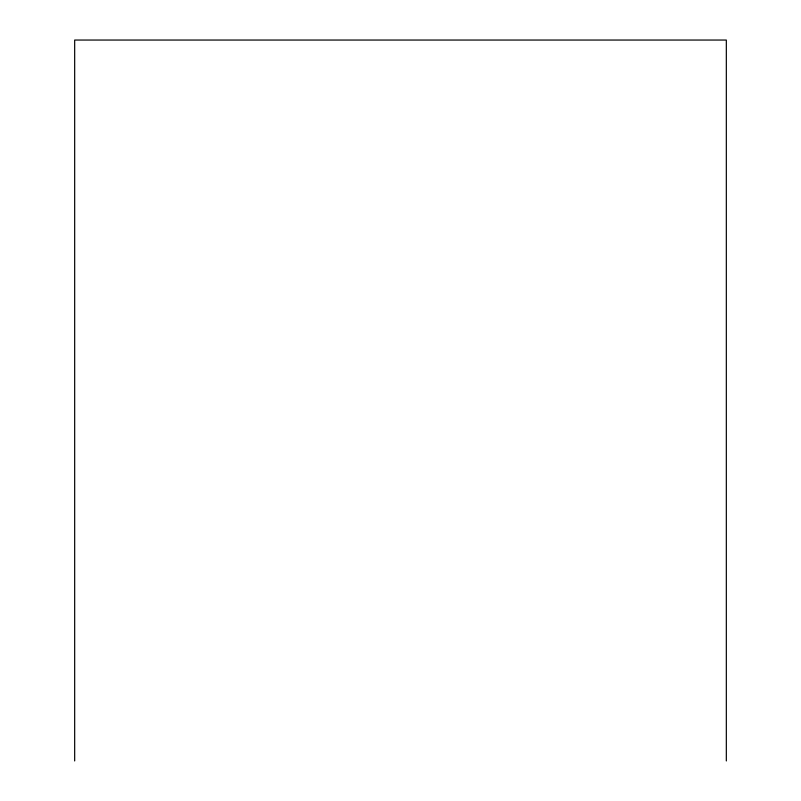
<?xml version="1.0" encoding="UTF-8"?>
<svg xmlns="http://www.w3.org/2000/svg" width="801" height="801" viewBox="0 0 801 801"><rect width="100%" height="100%" fill="white"/><g stroke="black" fill="none" stroke-linecap="round" stroke-linejoin="round"><path stroke-width="1.2" d="M726.327 760.95L726.327 40.05L74.673 40.05L74.673 760.95"/></g></svg>
